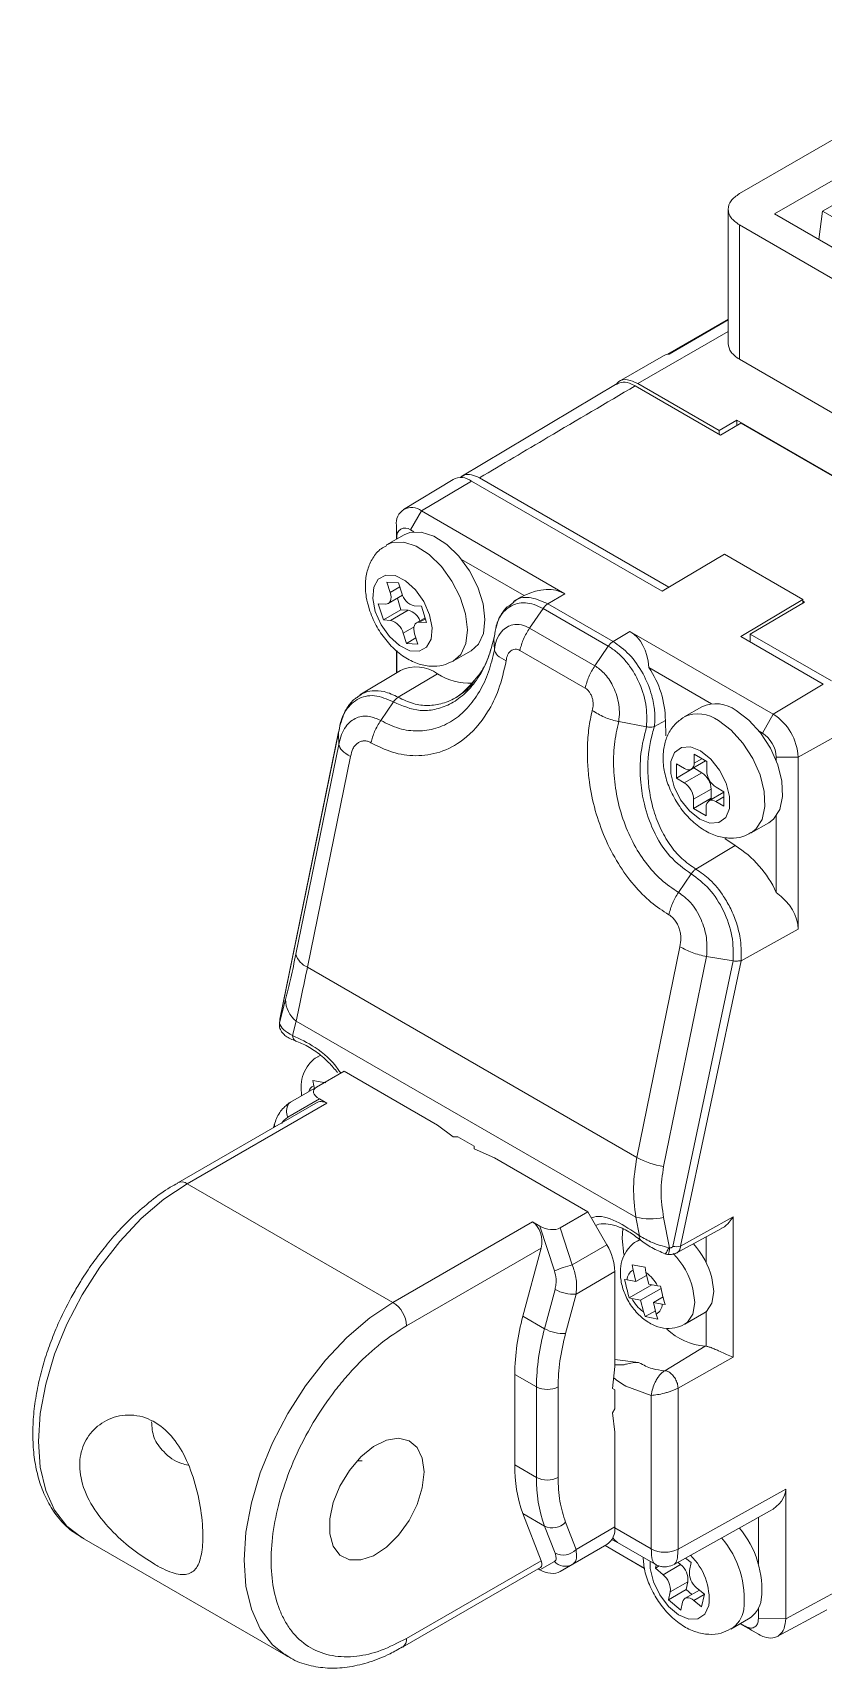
# Model space of a CAD drawing. Header units: inches. Extents: x 0.2 to 16.3, y 0.2 to 11.5.
# Drawn here: x 13.832 to 14.238, y 9.373 to 10.214 of the extents above; entities that cross this region are included whole.
import ezdxf

# ---------------------------------------------------------------- set-up
doc = ezdxf.new("R2010")
doc.units = ezdxf.units.IN
doc.header["$MEASUREMENT"] = 0

msp = doc.modelspace()

# ---------------------------------------------------------------- linework, layer by layer
at = {"color": 7, "linetype": 'Continuous', "lineweight": 18}
for p, q in [((14.19507, 10.13147), (14.33844, 10.21423)), ((14.21316, 10.12102), (14.35375, 10.20218)), ((14.23789, 10.12244), (14.27162, 10.14191)), ((14.1893, 10.12345), (14.1893, 10.05432)), ((14.35514, 10.03906), (14.21316, 10.12102)), ((14.23789, 10.12244), (14.23585, 10.10792)), ((14.24415, 10.11882), (14.23789, 10.12244)), ((14.3454, 10.02861), (14.19507, 10.1154)), ((14.19507, 10.1154), (14.19507, 10.04628)), ((14.1893, 10.06689), (14.15801, 10.04882)), ((14.15599, 10.04806), (14.13301, 10.03479)), ((14.3454, 9.9595), (14.19507, 10.04628)), ((14.13224, 10.03379), (14.05189, 9.98578)), ((14.18532, 10.00731), (14.14148, 10.03262)), ((14.14287, 10.03383), (14.18463, 10.00972)), ((14.18463, 10.00972), (14.19367, 10.01494)), ((14.19576, 10.01348), (14.18532, 10.00731)), ((14.19367, 10.01494), (14.28693, 9.9611)), ((14.19367, 10.01494), (14.19367, 10.01225)), ((14.28624, 9.96125), (14.19576, 10.01348)), ((14.18463, 10.00771), (14.18463, 10.00972)), ((14.04779, 9.98448), (14.02236, 9.96907)), ((14.05726, 9.98362), (14.03151, 9.96824)), ((14.1554, 9.92697), (14.05726, 9.98362)), ((14.15886, 9.92904), (14.06144, 9.98529)), ((14.01872, 9.96085), (14.01882, 9.95437)), ((14.01872, 9.96085), (14.01872, 9.95372)), ((14.03151, 9.96824), (14.02595, 9.95848)), ((14.03151, 9.96824), (14.10522, 9.92569)), ((14.02264, 9.95598), (14.01359, 9.95076)), ((14.01882, 9.95437), (14.01882, 9.95377)), ((14.02595, 9.95848), (14.0276, 9.95753)), ((14.05213, 9.94336), (14.08435, 9.92477)), ((14.18741, 9.9461), (14.1554, 9.92697)), ((14.22778, 9.9228), (14.18741, 9.9461)), ((14.01976, 9.93123), (14.01383, 9.93159)), ((14.01383, 9.93159), (14.01549, 9.92635)), ((14.02142, 9.92599), (14.01976, 9.93123)), ((14.00933, 9.92056), (14.01198, 9.91218)), ((14.01303, 9.92034), (14.00933, 9.92056)), ((14.01449, 9.92065), (14.02183, 9.92489)), ((14.01915, 9.92334), (14.02103, 9.91741)), ((14.03156, 9.91921), (14.02785, 9.91944)), ((14.03421, 9.91084), (14.03156, 9.91921)), ((14.07903, 9.92139), (14.07633, 9.91906)), ((14.0826, 9.92391), (14.07886, 9.92164)), ((14.0826, 9.92391), (14.08435, 9.92477)), ((14.09408, 9.91809), (14.08719, 9.90798)), ((14.09408, 9.91809), (14.12762, 9.89873)), ((14.09655, 9.92051), (14.10522, 9.92569)), ((14.09655, 9.92051), (14.13009, 9.90115)), ((14.19576, 9.90367), (14.22778, 9.9228)), ((14.22847, 9.9214), (14.20063, 9.90493)), ((14.22778, 9.9228), (14.22778, 9.92098)), ((14.22778, 9.9218), (14.22847, 9.9214)), ((14.02103, 9.91741), (14.01198, 9.91218)), ((14.01198, 9.91218), (14.01568, 9.91196)), ((14.01568, 9.91196), (14.02473, 9.91718)), ((14.02103, 9.91741), (14.02473, 9.91718)), ((14.03344, 9.91328), (14.02905, 9.91074)), ((14.03051, 9.91106), (14.03421, 9.91084)), ((14.02212, 9.90541), (14.02378, 9.90017)), ((14.0287, 9.90301), (14.02378, 9.90017)), ((14.02971, 9.89981), (14.02805, 9.90505)), ((14.06881, 9.90256), (14.06905, 9.89686)), ((14.08719, 9.90798), (14.12072, 9.88863)), ((14.13009, 9.90115), (14.13876, 9.90633)), ((14.13876, 9.90633), (14.21246, 9.86378)), ((14.19576, 9.90367), (14.23822, 9.87916)), ((14.20063, 9.90493), (14.20063, 9.90086)), ((14.24239, 9.88082), (14.20063, 9.90493)), ((14.01872, 9.89654), (14.01872, 9.885)), ((14.01882, 9.89646), (14.01882, 9.88506)), ((14.02378, 9.90017), (14.02971, 9.89981)), ((14.04804, 9.89109), (14.05709, 9.89631)), ((14.08218, 9.89654), (14.11578, 9.87714)), ((14.12072, 9.88863), (14.12762, 9.89873)), ((14.02082, 9.88627), (13.99992, 9.8736)), ((14.01959, 9.87243), (14.03986, 9.88454)), ((14.18071, 9.86914), (14.1485, 9.88773)), ((14.23822, 9.87916), (14.21246, 9.86378)), ((13.99888, 9.87263), (14.00003, 9.87343)), ((14.01712, 9.87001), (14.01061, 9.86048)), ((14.17576, 9.86759), (14.16671, 9.86237)), ((14.13301, 9.85994), (14.14733, 9.85723)), ((14.15139, 9.85735), (14.15699, 9.86046)), ((14.15699, 9.86046), (14.15731, 9.85253)), ((14.21246, 9.86378), (14.2069, 9.85402)), ((13.95878, 9.70664), (13.98884, 9.85406)), ((13.98892, 9.85462), (13.9588, 9.70688)), ((13.98907, 9.84822), (13.98884, 9.85406)), ((14.2069, 9.85402), (14.20525, 9.85497)), ((14.25146, 9.85623), (14.22525, 9.84162)), ((13.98907, 9.84822), (13.967, 9.74032)), ((14.17182, 9.8432), (14.17176, 9.83854)), ((14.17832, 9.83933), (14.17182, 9.8432)), ((13.9729, 9.73358), (13.99507, 9.84195)), ((14.16275, 9.83828), (14.16266, 9.83083)), ((14.1717, 9.83606), (14.16266, 9.83083)), ((14.16681, 9.83586), (14.16275, 9.83828)), ((14.17033, 9.83548), (14.17767, 9.83971)), ((14.17171, 9.83627), (14.1717, 9.83606)), ((14.1717, 9.83606), (14.17576, 9.83364)), ((14.17825, 9.83468), (14.17832, 9.83933)), ((14.22525, 9.84162), (14.21402, 9.84168)), ((14.21402, 9.84168), (14.21402, 9.83977)), ((14.22525, 9.84162), (14.22525, 9.75322)), ((14.16266, 9.83083), (14.16671, 9.82842)), ((14.16671, 9.82842), (14.17576, 9.83364)), ((14.18711, 9.82378), (14.18305, 9.8262)), ((14.1805, 9.82051), (14.17145, 9.81529)), ((14.17151, 9.81994), (14.17145, 9.81529)), ((14.18056, 9.82516), (14.17151, 9.81994)), ((14.18711, 9.82357), (14.17943, 9.81914)), ((14.18056, 9.82516), (14.1805, 9.82051)), ((14.1805, 9.82051), (14.18114, 9.82013)), ((14.18295, 9.81876), (14.18701, 9.81634)), ((14.18701, 9.81634), (14.18711, 9.82378)), ((14.17145, 9.81529), (14.17794, 9.81142)), ((14.17794, 9.81142), (14.17801, 9.81607)), ((14.21402, 9.81144), (14.21402, 9.77208)), ((14.20115, 9.8027), (14.2102, 9.80792)), ((14.19298, 9.79615), (14.17271, 9.78404)), ((14.18757, 9.79975), (14.19298, 9.79615)), ((14.17024, 9.78162), (14.16372, 9.77209)), ((14.22525, 9.75322), (14.19593, 9.73687)), ((14.16449, 9.74414), (14.14232, 9.63578)), ((14.14232, 9.63578), (13.9729, 9.73358)), ((14.17819, 9.73904), (14.1561, 9.63115)), ((14.19191, 9.73683), (14.16079, 9.59002)), ((14.19593, 9.73687), (14.16479, 9.59004)), ((14.19191, 9.73683), (14.17819, 9.73904)), ((13.96168, 9.71702), (13.9586, 9.70503)), ((13.9586, 9.70503), (13.9586, 9.70481)), ((13.96711, 9.70585), (13.96522, 9.69851)), ((14.14185, 9.60498), (13.96711, 9.70585)), ((13.97954, 9.68823), (13.97815, 9.68743)), ((13.97571, 9.67541), (13.98231, 9.67415)), ((13.97614, 9.6726), (13.97571, 9.67541)), ((13.99184, 9.68011), (13.9776, 9.67189)), ((14.0398, 9.65242), (13.99184, 9.68011)), ((13.96288, 9.65649), (13.97908, 9.66585)), ((13.9776, 9.67189), (13.96417, 9.66413)), ((13.97648, 9.67124), (13.97614, 9.6726)), ((13.97908, 9.66585), (13.98285, 9.66367)), ((13.97719, 9.66373), (13.90619, 9.62274)), ((13.98285, 9.66367), (13.91111, 9.62225)), ((13.95591, 9.65269), (13.95551, 9.65121)), ((14.0479, 9.64636), (14.03981, 9.65242)), ((14.0479, 9.64636), (14.0503, 9.64636)), ((14.0503, 9.64636), (14.05866, 9.64154)), ((14.05866, 9.64154), (14.05866, 9.64015)), ((14.06916, 9.63548), (14.05866, 9.64015)), ((14.11712, 9.60779), (14.06915, 9.63548)), ((14.0169, 9.56118), (13.91111, 9.62225)), ((14.10287, 9.59957), (14.11712, 9.60779)), ((14.11712, 9.60779), (14.12696, 9.59074)), ((14.0169, 9.56118), (14.08864, 9.6026)), ((14.09241, 9.60042), (14.08864, 9.6026)), ((14.09996, 9.57735), (14.09241, 9.60042)), ((14.10287, 9.59957), (14.10913, 9.58045)), ((14.14374, 9.59546), (14.14185, 9.60498)), ((14.1561, 9.60479), (14.15919, 9.58923)), ((14.16222, 9.58629), (14.18588, 9.59928)), ((14.16479, 9.59004), (14.19185, 9.60512)), ((14.19185, 9.60512), (14.19185, 9.53295)), ((14.10913, 9.58045), (14.12696, 9.59074)), ((14.14391, 9.59349), (14.1424, 9.59261)), ((14.02386, 9.54913), (14.09306, 9.58908)), ((14.09306, 9.58908), (14.08373, 9.55409)), ((14.15919, 9.58923), (14.15873, 9.58928)), ((14.11106, 9.56549), (14.13104, 9.57702)), ((14.13104, 9.57702), (14.13104, 9.52829)), ((14.13996, 9.58059), (14.14656, 9.57933)), ((14.14039, 9.57778), (14.13996, 9.58059)), ((14.14187, 9.57186), (14.14039, 9.57778)), ((14.14736, 9.57503), (14.14187, 9.57186)), ((14.14656, 9.57933), (14.14699, 9.57653)), ((14.14699, 9.57653), (14.14847, 9.5706)), ((14.09487, 9.54766), (14.10026, 9.56788)), ((14.10567, 9.54527), (14.11106, 9.56549)), ((14.13605, 9.57305), (14.13735, 9.57272)), ((14.13735, 9.57272), (14.14187, 9.57186)), ((14.1501, 9.57029), (14.13842, 9.56355)), ((14.15476, 9.56843), (14.14423, 9.56236)), ((14.14847, 9.5706), (14.15299, 9.56975)), ((14.15299, 9.56975), (14.1545, 9.56954)), ((14.13971, 9.56322), (14.13842, 9.56355)), ((14.14423, 9.56236), (14.13971, 9.56322)), ((14.1457, 9.55643), (14.14423, 9.56236)), ((14.1466, 9.5539), (14.1457, 9.55643)), ((14.15187, 9.55694), (14.1466, 9.5539)), ((14.15581, 9.56398), (14.15083, 9.5611)), ((14.15535, 9.56024), (14.15083, 9.5611)), ((14.15083, 9.5611), (14.1523, 9.55518)), ((14.15687, 9.56004), (14.15535, 9.56024)), ((14.09487, 9.54766), (14.08373, 9.55409)), ((14.1532, 9.55264), (14.1466, 9.5539)), ((14.1523, 9.55518), (14.1532, 9.55264)), ((14.167, 9.54999), (14.17675, 9.55562)), ((14.14322, 9.53029), (14.13104, 9.53178)), ((14.17749, 9.53867), (14.15666, 9.52607)), ((14.19185, 9.53295), (14.16352, 9.51716)), ((14.07953, 9.52418), (14.07953, 9.47763)), ((14.09067, 9.51775), (14.07953, 9.52418)), ((14.12983, 9.51687), (14.13104, 9.5283)), ((14.13104, 9.52903), (14.13549, 9.52901)), ((14.14344, 9.53016), (14.14322, 9.53029)), ((14.09067, 9.4712), (14.09067, 9.51775)), ((14.10181, 9.4712), (14.10181, 9.51775)), ((14.12983, 9.51687), (14.13104, 9.51617)), ((14.13104, 9.51617), (14.13104, 9.50653)), ((14.14972, 9.51339), (14.1366, 9.51818)), ((14.16352, 9.51716), (14.16353, 9.4343)), ((14.13104, 9.50653), (14.12983, 9.50444)), ((14.14972, 9.51339), (14.14973, 9.43437)), ((14.12983, 9.50444), (14.13104, 9.4944)), ((14.13104, 9.4944), (14.13104, 9.44568)), ((13.99896, 9.47976), (14.00103, 9.47971)), ((14.09067, 9.4712), (14.07953, 9.47763)), ((14.16353, 9.4343), (14.21888, 9.46516)), ((14.21888, 9.46516), (14.21888, 9.39852)), ((14.08373, 9.45256), (14.09306, 9.42834)), ((14.08373, 9.45256), (14.09487, 9.44613)), ((14.11106, 9.43414), (14.10567, 9.44814)), ((14.16154, 9.42645), (14.21048, 9.45374)), ((14.20484, 9.4506), (14.20484, 9.42668)), ((13.85698, 9.44008), (13.96277, 9.37901)), ((14.09487, 9.44613), (14.10026, 9.43214)), ((14.13104, 9.44568), (14.11106, 9.43414)), ((14.12923, 9.43924), (14.13233, 9.43776)), ((14.11712, 9.43098), (14.10287, 9.42276)), ((14.12696, 9.43666), (14.10913, 9.42637)), ((14.11712, 9.43098), (14.12696, 9.43666)), ((14.14628, 9.42436), (14.12596, 9.43609)), ((14.12609, 9.43616), (14.14626, 9.42451)), ((14.13233, 9.43776), (14.15178, 9.42653)), ((14.02182, 9.38389), (14.09282, 9.42487)), ((14.09306, 9.42834), (14.02386, 9.38839)), ((14.09241, 9.42361), (14.09152, 9.42412)), ((14.09996, 9.42797), (14.09241, 9.42361)), ((14.10287, 9.42276), (14.10913, 9.42637)), ((14.15224, 9.42628), (14.15185, 9.42445)), ((14.15389, 9.42563), (14.15185, 9.42445)), ((14.15185, 9.42445), (14.15581, 9.42115)), ((14.15581, 9.42115), (14.16486, 9.42637)), ((14.16347, 9.42753), (14.16486, 9.42637)), ((14.17025, 9.42736), (14.16741, 9.42973)), ((14.16937, 9.42329), (14.17025, 9.42736)), ((14.16768, 9.41346), (14.15863, 9.40823)), ((14.16856, 9.41753), (14.15951, 9.4123)), ((14.16856, 9.41753), (14.16768, 9.41346)), ((14.16768, 9.41346), (14.17062, 9.41101)), ((14.17704, 9.41114), (14.17307, 9.41444)), ((14.15951, 9.4123), (14.15863, 9.40823)), ((14.15863, 9.40823), (14.16497, 9.40295)), ((14.16497, 9.40295), (14.16585, 9.40702)), ((14.1745, 9.41325), (14.16717, 9.40902)), ((14.17167, 9.40793), (14.17563, 9.40463)), ((14.17563, 9.40463), (14.17704, 9.41114)), ((14.21888, 9.39852), (14.24437, 9.41223)), ((14.19071, 9.39319), (14.19976, 9.39841)), ((14.20484, 9.40406), (14.20484, 9.39859)), ((14.20484, 9.39859), (14.21888, 9.39852)), ((14.21458, 9.38938), (14.24012, 9.40312)), ((14.20496, 9.39048), (14.1955, 9.39595)), ((14.19562, 9.39602), (14.198, 9.39464)), ((14.20496, 9.39048), (14.20125, 9.3927))]:
    msp.add_line(p, q, dxfattribs=at)
at = {"color": 8, "linetype": 'Continuous', "lineweight": 18}
for p, q in [((14.15893, 10.04895), (14.1893, 10.06649)), ((14.14287, 10.03383), (14.1893, 10.06063)), ((14.01549, 9.92635), (14.02041, 9.92919)), ((14.03358, 9.91283), (14.03051, 9.91106)), ((14.02772, 9.90864), (14.02212, 9.90541)), ((14.17176, 9.83854), (14.17576, 9.84085)), ((14.18708, 9.82114), (14.18295, 9.81876)), ((14.17805, 9.59499), (14.17805, 9.58159)), ((14.17805, 9.55655), (14.17805, 9.53862)), ((14.13103, 9.44517), (14.14973, 9.43437)), ((14.17701, 9.41102), (14.17167, 9.40793)), ((14.20125, 9.3927), (14.198, 9.39464))]:
    msp.add_line(p, q, dxfattribs=at)
at = {"color": 8, "linetype": 'Continuous', "lineweight": 18, "flags": 128}
for points in [[(14.01345, 9.95067), (14.01655, 9.95196), (14.02241, 9.95218), (14.02889, 9.95008), (14.03551, 9.94581), (14.04179, 9.9397), (14.04725, 9.9322), (14.05149, 9.92386), (14.0542, 9.91531), (14.05517, 9.90717), (14.05434, 9.90005), (14.05177, 9.89448), (14.04793, 9.89103)], [(14.1843, 9.86044), (14.19086, 9.8555), (14.1969, 9.84885), (14.20199, 9.84099), (14.20573, 9.83251), (14.20785, 9.82402), (14.2082, 9.81617), (14.20676, 9.80953), (14.20361, 9.8046), (14.2011, 9.80266)], [(13.9588, 9.70688), (13.9588, 9.70687), (13.95878, 9.70664)], [(13.91111, 9.62225), (13.89913, 9.61425), (13.88745, 9.60427), (13.87635, 9.59255), (13.86611, 9.57939), (13.85698, 9.56511), (13.84917, 9.55006), (13.8429, 9.5346), (13.8383, 9.51913), (13.8355, 9.50403), (13.83455, 9.48965), (13.8355, 9.47637), (13.8383, 9.4645), (13.8429, 9.45433), (13.84917, 9.44613), (13.85698, 9.44009), (13.85698, 9.44008)], [(14.14252, 9.59268), (14.14301, 9.59293), (14.14411, 9.59336)], [(14.1712, 9.56817), (14.1721, 9.56111), (14.17112, 9.55517), (14.16835, 9.55097), (14.16691, 9.54994)], [(13.96139, 9.37985), (13.95496, 9.38506), (13.94868, 9.39326), (13.94409, 9.40343), (13.94128, 9.4153), (13.94034, 9.42858), (13.94128, 9.44296), (13.94409, 9.45806), (13.94868, 9.47353), (13.95496, 9.48899), (13.96276, 9.50404), (13.9719, 9.51832), (13.98214, 9.53148), (13.99324, 9.5432), (14.00492, 9.55318), (14.0169, 9.56118)], [(14.12994, 9.44006), (14.1306, 9.43919), (14.13233, 9.43776), (14.13233, 9.43776)], [(14.14918, 9.42803), (14.14926, 9.42426), (14.15086, 9.41748), (14.1541, 9.41074), (14.15858, 9.40485), (14.16377, 9.40052), (14.16904, 9.39828), (14.17376, 9.39839), (14.17735, 9.40084), (14.17939, 9.40534)]]:
    msp.add_lwpolyline(points, dxfattribs=at)
at = {"color": 7, "linetype": 'Continuous', "lineweight": 18, "flags": 128}
for points in [[(14.05709, 9.89631), (14.06081, 9.8997), (14.06339, 9.90527), (14.06422, 9.91239), (14.06325, 9.92053), (14.06054, 9.92909), (14.0563, 9.93743), (14.05083, 9.94493), (14.04456, 9.95104), (14.03794, 9.9553), (14.03146, 9.9574), (14.0256, 9.95718), (14.02264, 9.95598)], [(14.00779, 9.91655), (14.01077, 9.90974), (14.01508, 9.90365), (14.0202, 9.89902), (14.0255, 9.8964), (14.03035, 9.8961), (14.03417, 9.89817), (14.0365, 9.90236), (14.03704, 9.90815), (14.03575, 9.91485), (14.03276, 9.92166), (14.02846, 9.92774), (14.02334, 9.93238), (14.01804, 9.935), (14.01318, 9.9353), (14.00937, 9.93323), (14.00704, 9.92904), (14.0065, 9.92325), (14.00779, 9.91655)], [(14.01303, 9.92034), (14.01386, 9.92041), (14.01458, 9.92071), (14.01517, 9.92125), (14.01559, 9.92199), (14.01584, 9.92291), (14.01591, 9.92397), (14.01579, 9.92513), (14.01549, 9.92635)], [(14.03051, 9.91106), (14.02968, 9.91099), (14.02896, 9.91069), (14.02837, 9.91015), (14.02795, 9.90941), (14.02769, 9.90849), (14.02763, 9.90743), (14.02775, 9.90627), (14.02805, 9.90505)], [(14.2102, 9.80792), (14.21266, 9.80982), (14.2158, 9.81475), (14.21725, 9.82139), (14.2169, 9.82925), (14.21478, 9.83773), (14.21103, 9.84621), (14.20595, 9.85407), (14.19991, 9.86072), (14.19335, 9.86566)], [(14.17512, 9.84485), (14.16987, 9.84691), (14.16522, 9.8466), (14.16174, 9.84397), (14.15985, 9.83933), (14.15977, 9.83323), (14.16151, 9.82642), (14.16486, 9.81972), (14.16943, 9.81394), (14.17465, 9.80976), (14.1799, 9.80771), (14.18454, 9.80801), (14.18802, 9.81065), (14.18992, 9.81529), (14.19, 9.82138), (14.18826, 9.82819), (14.1849, 9.83489), (14.18034, 9.84068), (14.17512, 9.84485)], [(13.96701, 9.69556), (13.96703, 9.69555), (13.96751, 9.69533)], [(13.96417, 9.66413), (13.9635, 9.66362), (13.96323, 9.66332)], [(14.13513, 9.59913), (14.13478, 9.59409), (14.13557, 9.58582)], [(14.17675, 9.55562), (14.1781, 9.55659), (14.18086, 9.56079), (14.18184, 9.56674), (14.18094, 9.57379)], [(14.0329, 9.47398), (14.032, 9.46587), (14.02936, 9.45732), (14.02517, 9.44896), (14.01975, 9.44142), (14.0135, 9.43524), (14.00688, 9.4309), (14.00039, 9.42871), (13.9945, 9.42883), (13.98965, 9.43126), (13.9862, 9.43582), (13.98441, 9.44216), (13.98441, 9.44982), (13.9862, 9.45823), (13.98965, 9.46676), (13.9945, 9.47479), (14.00039, 9.48172), (14.00688, 9.48702), (14.0135, 9.49032), (14.01975, 9.49137), (14.02517, 9.49008), (14.02936, 9.48655), (14.032, 9.48105), (14.0329, 9.47398)], [(14.17167, 9.40793), (14.17072, 9.40861), (14.16977, 9.40908), (14.16885, 9.40931), (14.16799, 9.40931), (14.16724, 9.40906), (14.16662, 9.40858), (14.16615, 9.40789), (14.16585, 9.40702)], [(13.96277, 9.37901), (13.96276, 9.37902), (13.96139, 9.37985)]]:
    msp.add_lwpolyline(points, dxfattribs=at)
at = {"color": 7, "linetype": 'Continuous', "lineweight": 18}
for centre, radius, start, end in [((14.15942, 10.04209), 0.00688, 94.03914, 119.82565), ((14.05184, 9.97652), 0.00893, 52.64308, 116.99717), ((14.02652, 9.96212), 0.0079, 50.79671, 189.21404), ((14.02316, 9.95507), 0.0044, 50.79671, 189.21404), ((14.03011, 9.92809), 0.00894, 193.58729, 255.38278), ((14.01343, 9.9033), 0.00894, 13.58729, 75.38278), ((14.0226, 9.90877), 0.00868, 19.90457, 75.74702), ((14.02883, 9.86871), 0.01931, 55.12891, 114.51134), ((14.05644, 9.91034), 0.03066, 237.27472, 272.32227), ((14.10813, 9.8602), 0.04886, 0.30606, 34.29621), ((14.18292, 9.8517), 0.01743, 53.2494, 114.27006), ((14.19749, 9.84036), 0.0278, 2.60548, 57.39452), ((14.19855, 9.84098), 0.01548, 2.60548, 57.39452), ((14.16878, 9.83814), 0.00301, 229.29591, 7.67725), ((14.18883, 9.83507), 0.01059, 182.0947, 236.89246), ((14.16093, 9.81955), 0.01059, 2.0947, 56.89246), ((14.16998, 9.82477), 0.01059, 2.0947, 56.89246), ((14.18099, 9.81647), 0.00301, 49.29591, 187.67725), ((14.16291, 9.74863), 0.05623, 24.64835, 57.68016), ((13.97668, 9.74285), 0.01001, 194.64334, 247.82288), ((13.97572, 9.71694), 0.01404, 179.67061, 232.1791), ((14.16228, 9.67237), 0.04168, 241.39714, 261.48172), ((14.14943, 9.6384), 0.03427, 257.2195, 281.22806), ((14.10265, 9.57605), 0.0284, 1.9565, 31.14373), ((14.16275, 9.60013), 0.0103, 259.02898, 281.43551), ((14.14108, 9.56347), 0.04118, 14.52065, 42.58399), ((14.11974, 9.53389), 0.04775, 102.83574, 114.46726), ((14.14307, 9.57273), 0.00572, 117.86295, 180.0731), ((14.13597, 9.56075), 0.01925, 27.86375, 55.06787), ((14.10959, 9.58442), 0.01899, 240.57299, 274.44123), ((14.00875, 9.54844), 0.01513, 2.60548, 57.39452), ((14.15673, 9.57221), 0.01925, 207.86375, 235.06787), ((14.14963, 9.56024), 0.00572, 297.86295, 0.0731), ((14.19654, 9.52301), 0.11701, 164.5964, 179.42776), ((14.20767, 9.51658), 0.11701, 164.5964, 179.42776), ((14.1042, 9.5642), 0.01899, 240.57299, 274.44123), ((14.18047, 9.57194), 0.0334, 227.14822, 264.88257), ((14.17744, 9.53513), 0.00354, 80.10269, 89.19567), ((14.09624, 9.5285), 0.0121, 242.60967, 297.39033), ((14.14949, 9.47646), 0.06997, 179.04293, 199.96976), ((14.16063, 9.47003), 0.06997, 179.04293, 199.96976), ((14.09624, 9.48194), 0.0121, 242.60967, 297.39033), ((14.09886, 9.45473), 0.00948, 245.1196, 315.91677), ((14.12118, 9.44471), 0.0099, 305.69804, 5.62038), ((14.1577, 9.4136), 0.0489, 353.91577, 40.17246), ((14.10425, 9.44074), 0.00948, 245.1196, 315.91677), ((14.15669, 9.44784), 0.01517, 242.65648, 296.76622), ((14.10555, 9.43293), 0.00748, 221.60345, 298.60282), ((14.1585, 9.41851), 0.01011, 354.39106, 50.99917), ((14.17944, 9.4223), 0.01011, 174.39106, 230.99917), ((14.14945, 9.41329), 0.01011, 354.39106, 50.99917), ((14.19246, 9.41034), 0.01399, 301.45682, 352.0891)]:
    msp.add_arc(centre, radius, start, end, dxfattribs=at)
at = {"color": 8, "linetype": 'Continuous', "lineweight": 18}
for centre, radius, start, end in [((14.17388, 9.84651), 0.0174, 53.21709, 114.61904), ((13.96928, 9.69895), 0.00408, 186.1348, 236.13345), ((13.97827, 9.66811), 0.00497, 115.32433, 163.48714), ((13.96939, 9.65958), 0.00721, 148.74092, 205.3665), ((13.9573, 9.65246), 0.00142, 170.28579, 217.29076), ((13.90825, 9.61838), 0.00482, 53.58093, 116.35376), ((14.14568, 9.59473), 0.00208, 159.52077, 224.16645), ((14.13142, 9.55788), 0.04109, 14.49953, 43.81174), ((14.16487, 9.56675), 0.05619, 232.1158, 239.80657), ((14.14968, 9.4087), 0.04791, 353.40027, 40.85889), ((14.14769, 9.40835), 0.03184, 354.57435, 45.6958), ((14.18343, 9.40511), 0.01397, 301.02875, 352.1157), ((14.01889, 9.38791), 0.00499, 307.0442, 5.50206)]:
    msp.add_arc(centre, radius, start, end, dxfattribs=at)
at = {"color": 7, "linetype": 'Continuous', "lineweight": 18}
for centre, major_axis, ratio, start_param, end_param in [((14.08211, 9.88518), (0.02301, 0.04057), 0.582265, 6.278788, 6.987561), ((14.11564, 9.86582), (0.02301, 0.04057), 0.582265, 5.570015, 6.278788), ((14.17319, 9.75348), (0.05206, -0.0004), 0.582312, 0.004439, 0.673727), ((13.9869, 9.66817), (0.01091, -0.00174), 0.427891, 2.6564, 3.982929), ((13.98032, 9.65417), (-0.00078, 0.0103), 0.715187, 5.829269, 6.614586), ((14.0861, 9.5931), (-0.00078, 0.0103), 0.715187, 4.258473, 5.829269), ((14.09643, 9.60494), (0.00838, -0.0032), 0.649455, 4.471399, 5.797929), ((14.1908, 9.4653), (0.02808, -0.00021), 0.572321, 5.493418, 6.287473), ((14.09643, 9.42813), (0.00838, -0.0032), 0.649455, 4.471399, 5.797929), ((14.0861, 9.43236), (-0.00695, 0.00731), 0.349555, 3.057513, 3.842992)]:
    msp.add_ellipse(centre, major_axis=major_axis, ratio=ratio, start_param=start_param, end_param=end_param, dxfattribs=at)
for points in [[(14.19507, 10.13147), (14.19345, 10.1303), (14.19022, 10.12795), (14.18884, 10.12343), (14.19022, 10.11892), (14.19345, 10.11657), (14.19507, 10.1154)], [(14.1893, 10.05432), (14.18957, 10.05281), (14.19011, 10.0498), (14.19341, 10.04746), (14.19507, 10.04628)], [(14.09408, 9.91809), (14.09446, 9.91859), (14.09522, 9.91958), (14.09611, 9.9202), (14.09655, 9.92051)], [(14.08218, 9.89654), (14.0827, 9.89851), (14.08376, 9.90244), (14.08604, 9.90614), (14.08719, 9.90798)], [(14.12762, 9.89873), (14.128, 9.89923), (14.12875, 9.90022), (14.12964, 9.90084), (14.13009, 9.90115)], [(14.11578, 9.87714), (14.1163, 9.87912), (14.11733, 9.88306), (14.11959, 9.88677), (14.12072, 9.88863)], [(14.13842, 9.56355), (14.13798, 9.56511), (14.13711, 9.56823), (14.13641, 9.57144), (14.13605, 9.57305)], [(14.1545, 9.56954), (14.15486, 9.56794), (14.15556, 9.56472), (14.15643, 9.5616), (14.15687, 9.56004)], [(14.10181, 9.51775), (14.10197, 9.52216), (14.10229, 9.53097), (14.10454, 9.5405), (14.10567, 9.54527)], [(14.10567, 9.44814), (14.10454, 9.45161), (14.10229, 9.45854), (14.10197, 9.46698), (14.10181, 9.4712)]]:
    msp.add_open_spline(points, degree=3, dxfattribs=at)
for points, knots in [([(14.14287, 10.03383), (14.14107, 10.0346), (14.13747, 10.03616), (14.13361, 10.03573), (14.13236, 10.03408), (14.13205, 10.03368)], [0, 0, 0, 0, 0.43035, 0.860699, 1, 1, 1, 1]), ([(14.14148, 10.03262), (14.12652, 10.0238), (14.09981, 10.00804), (14.07316, 9.99224), (14.06144, 9.98529)], [0, 0, 0, 0, 0.5600048, 1, 1, 1, 1]), ([(14.13187, 10.0333), (14.13263, 10.03375), (14.13448, 10.03481), (14.13797, 10.03436), (14.14048, 10.03312), (14.14148, 10.03262)], [0, 0, 0, 0, 0.299747, 0.722127, 1, 1, 1, 1]), ([(14.06144, 9.98529), (14.06004, 9.98592), (14.05723, 9.98719), (14.0541, 9.98718), (14.05288, 9.98617), (14.05255, 9.98591)], [0, 0, 0, 0, 0.422991, 0.845983, 1, 1, 1, 1]), ([(14.01356, 9.95038), (14.01263, 9.94991), (14.00974, 9.94846), (14.00633, 9.94409), (14.00359, 9.93816), (14.0025, 9.93135), (14.00285, 9.92448), (14.0041, 9.91992), (14.00464, 9.91791)], [0, 0, 0, 0, 0.08681, 0.2700235, 0.4489792, 0.6364466, 0.8398736, 1, 1, 1, 1]), ([(14.06881, 9.90256), (14.06942, 9.90611), (14.07063, 9.9132), (14.07571, 9.91866), (14.08075, 9.92081), (14.085, 9.92118), (14.0895, 9.92038), (14.09255, 9.91885), (14.09408, 9.91809)], [0, 0, 0, 0, 0.249328, 0.498429, 0.623734, 0.74892, 0.874188, 1, 1, 1, 1]), ([(14.07588, 9.91919), (14.07471, 9.91789), (14.07224, 9.91515), (14.06992, 9.90976), (14.06936, 9.90559), (14.06911, 9.90374)], [0, 0, 0, 0, 0.3342178, 0.7040624, 1, 1, 1, 1]), ([(14.00464, 9.91791), (14.00517, 9.91639), (14.00666, 9.91215), (14.01036, 9.90546), (14.01592, 9.89849), (14.02238, 9.89307), (14.02923, 9.88956), (14.03604, 9.88812), (14.04248, 9.88848), (14.04612, 9.89026), (14.0478, 9.89108)], [0, 0, 0, 0, 0.079805, 0.223254, 0.368247, 0.517229, 0.653361, 0.779151, 0.898032, 1, 1, 1, 1]), ([(14.08719, 9.90798), (14.08578, 9.90864), (14.08284, 9.91002), (14.07883, 9.90997), (14.07537, 9.90866), (14.07241, 9.90612), (14.07002, 9.90215), (14.06936, 9.89854), (14.06905, 9.89686)], [0, 0, 0, 0, 0.1677364, 0.3521428, 0.4871717, 0.6389737, 0.831837, 1, 1, 1, 1]), ([(14.01712, 9.87001), (14.02167, 9.86807), (14.02873, 9.86505), (14.0386, 9.8659), (14.04626, 9.86856), (14.05358, 9.87363), (14.06012, 9.88109), (14.0656, 9.89077), (14.06773, 9.89857), (14.06881, 9.90256)], [0, 0, 0, 0, 0.208514, 0.323681, 0.445533, 0.574254, 0.709641, 0.851769, 1, 1, 1, 1]), ([(14.06912, 9.90388), (14.06826, 9.90048), (14.06654, 9.89368), (14.0632, 9.88647), (14.06059, 9.88327), (14.0599, 9.88242)], [0, 0, 0, 0, 0.4240033, 0.8469584, 1, 1, 1, 1]), ([(14.06901, 9.90317), (14.06898, 9.90312), (14.06883, 9.90294), (14.06882, 9.90272), (14.06881, 9.90256)], [0, 0, 0, 0, 0.2539599, 1, 1, 1, 1]), ([(14.06905, 9.89686), (14.06817, 9.89299), (14.0664, 9.88519), (14.06156, 9.87507), (14.05533, 9.86652), (14.04772, 9.8601), (14.03908, 9.85602), (14.02971, 9.85471), (14.02001, 9.85585), (14.01373, 9.85894), (14.01061, 9.86048)], [0, 0, 0, 0, 0.123584, 0.248726, 0.373798, 0.499207, 0.624438, 0.749796, 0.875432, 1, 1, 1, 1]), ([(14.06905, 9.89686), (14.06938, 9.89587), (14.07002, 9.89387), (14.07345, 9.89209), (14.07516, 9.8912)], [0, 0, 0, 0, 0.50013, 1, 1, 1, 1]), ([(14.07516, 9.8912), (14.07522, 9.89171), (14.07533, 9.89274), (14.07582, 9.89413), (14.07652, 9.89537), (14.07744, 9.89633), (14.07852, 9.89697), (14.07972, 9.89722), (14.08097, 9.89713), (14.08178, 9.89674), (14.08218, 9.89654)], [0, 0, 0, 0, 0.11782, 0.242931, 0.371062, 0.499161, 0.624773, 0.752597, 0.87771, 1, 1, 1, 1]), ([(14.12762, 9.89873), (14.12912, 9.89774), (14.13212, 9.89577), (14.13633, 9.89155), (14.14006, 9.88657), (14.14417, 9.87915), (14.14771, 9.86871), (14.14745, 9.86106), (14.14733, 9.85723)], [0, 0, 0, 0, 0.125761, 0.251022, 0.376238, 0.501616, 0.75075, 1, 1, 1, 1]), ([(14.15139, 9.85735), (14.15151, 9.85873), (14.15171, 9.86102), (14.1516, 9.86374), (14.1513, 9.8676), (14.15005, 9.87443), (14.14582, 9.8848), (14.13874, 9.89499), (14.13295, 9.89912), (14.13009, 9.90115)], [0, 0, 0, 0, 0.090046, 0.1488, 0.16561, 0.323005, 0.545075, 0.775892, 1, 1, 1, 1]), ([(14.00558, 9.84905), (14.00924, 9.84723), (14.01684, 9.84345), (14.02896, 9.84182), (14.04143, 9.84364), (14.05452, 9.85059), (14.06465, 9.86213), (14.07182, 9.87651), (14.074, 9.88612), (14.07516, 9.8912)], [0, 0, 0, 0, 0.121587, 0.252403, 0.39297, 0.543184, 0.741385, 0.863001, 1, 1, 1, 1]), ([(14.13301, 9.85994), (14.13319, 9.86156), (14.13353, 9.86468), (14.13296, 9.86963), (14.13176, 9.87425), (14.1295, 9.87958), (14.12584, 9.88499), (14.12234, 9.88748), (14.12072, 9.88863)], [0, 0, 0, 0, 0.155857, 0.300953, 0.437924, 0.567125, 0.799357, 1, 1, 1, 1]), ([(14.05858, 9.88071), (14.05785, 9.87972), (14.05533, 9.87624), (14.05205, 9.87408), (14.04971, 9.87255)], [0, 0, 0, 0, 0.2869154, 1, 1, 1, 1]), ([(14.11578, 9.87714), (14.11616, 9.87689), (14.11695, 9.87636), (14.11796, 9.87515), (14.11881, 9.87372), (14.11943, 9.87211), (14.11981, 9.8704), (14.11991, 9.8687), (14.11979, 9.86707), (14.1195, 9.86614), (14.11936, 9.86568)], [0, 0, 0, 0, 0.120683, 0.247152, 0.372056, 0.500257, 0.625655, 0.756459, 0.880216, 1, 1, 1, 1]), ([(13.98884, 9.85406), (13.98968, 9.8578), (13.99138, 9.86528), (13.99821, 9.87198), (14.00718, 9.87429), (14.01381, 9.87144), (14.01712, 9.87001)], [0, 0, 0, 0, 0.249805, 0.4994208, 0.7493558, 1, 1, 1, 1]), ([(13.99887, 9.87265), (13.99828, 9.87229), (13.99601, 9.87093), (13.99306, 9.86694), (13.99023, 9.86132), (13.98945, 9.85692), (13.9891, 9.8549)], [0, 0, 0, 0, 0.110958, 0.424271, 0.735338, 1, 1, 1, 1]), ([(14.01959, 9.87243), (14.01915, 9.87212), (14.01826, 9.87151), (14.0175, 9.87051), (14.01712, 9.87001)], [0, 0, 0, 0, 0.497258, 1, 1, 1, 1]), ([(14.01061, 9.86048), (14.00863, 9.86137), (14.00441, 9.86326), (13.9991, 9.8625), (13.99515, 9.86019), (13.99245, 9.85728), (13.99022, 9.85332), (13.98946, 9.84996), (13.98907, 9.84822)], [0, 0, 0, 0, 0.20459, 0.437673, 0.566426, 0.702382, 0.846176, 1, 1, 1, 1]), ([(14.00558, 9.84905), (14.00611, 9.85101), (14.00717, 9.85493), (14.00946, 9.85863), (14.01061, 9.86048)], [0, 0, 0, 0, 0.497276, 1, 1, 1, 1]), ([(14.11936, 9.86568), (14.11873, 9.86266), (14.11746, 9.85655), (14.11683, 9.84713), (14.11695, 9.83787), (14.11801, 9.82697), (14.12063, 9.81417), (14.12567, 9.79992), (14.13244, 9.78684), (14.14055, 9.77573), (14.14935, 9.76671), (14.15568, 9.76262), (14.15881, 9.7606)], [0, 0, 0, 0, 0.080707, 0.163031, 0.235727, 0.308087, 0.427291, 0.54596, 0.667966, 0.784297, 0.893231, 1, 1, 1, 1]), ([(14.13301, 9.85994), (14.13273, 9.86), (14.13021, 9.86053), (14.12509, 9.86215), (14.12134, 9.86446), (14.11936, 9.86568)], [0, 0, 0, 0, 0.057383, 0.500719, 1, 1, 1, 1]), ([(14.16372, 9.77209), (14.1607, 9.77411), (14.15464, 9.77815), (14.14668, 9.78716), (14.13999, 9.79779), (14.13491, 9.80976), (14.13157, 9.8225), (14.13016, 9.83547), (14.13042, 9.84824), (14.13215, 9.85605), (14.13301, 9.85994)], [0, 0, 0, 0, 0.1246908, 0.2501464, 0.3754264, 0.5008375, 0.6259945, 0.7513068, 0.8764488, 1, 1, 1, 1]), ([(14.16663, 9.86221), (14.16492, 9.86104), (14.16144, 9.85864), (14.15801, 9.85314), (14.15602, 9.84681), (14.1556, 9.83965), (14.15682, 9.83181), (14.15974, 9.8237), (14.16421, 9.81597), (14.16997, 9.80916), (14.17654, 9.80399), (14.18346, 9.80079), (14.19025, 9.79969), (14.19633, 9.80028), (14.19959, 9.80207), (14.20095, 9.80281)], [0, 0, 0, 0, 0.068033, 0.138935, 0.210581, 0.287272, 0.370333, 0.456538, 0.5431, 0.630905, 0.72136, 0.8026, 0.877615, 0.948982, 1, 1, 1, 1]), ([(14.14733, 9.85723), (14.14618, 9.85274), (14.14386, 9.84363), (14.14389, 9.82981), (14.14607, 9.81634), (14.15071, 9.80304), (14.1588, 9.78993), (14.16644, 9.78438), (14.17024, 9.78162)], [0, 0, 0, 0, 0.165533, 0.335366, 0.46358, 0.624197, 0.813309, 1, 1, 1, 1]), ([(14.15139, 9.85735), (14.15096, 9.85725), (14.15018, 9.85707), (14.14893, 9.85706), (14.148, 9.85713), (14.14751, 9.8572), (14.14733, 9.85723)], [0, 0, 0, 0, 0.3750968, 0.6707688, 0.8788018, 1, 1, 1, 1]), ([(14.17271, 9.78404), (14.17021, 9.78575), (14.16529, 9.7891), (14.15907, 9.79654), (14.15403, 9.80536), (14.14919, 9.81863), (14.14711, 9.83566), (14.14908, 9.84975), (14.15104, 9.8562), (14.15139, 9.85735)], [0, 0, 0, 0, 0.126531, 0.24913, 0.370781, 0.498971, 0.748687, 0.955099, 1, 1, 1, 1]), ([(13.98907, 9.84822), (13.98939, 9.84715), (13.99004, 9.84501), (13.9934, 9.84297), (13.99507, 9.84195)], [0, 0, 0, 0, 0.500435, 1, 1, 1, 1]), ([(13.99507, 9.84195), (13.9954, 9.84338), (13.9959, 9.84555), (13.99737, 9.84771), (13.99874, 9.84898), (14.00032, 9.84979), (14.00205, 9.85007), (14.00384, 9.8499), (14.00501, 9.84933), (14.00558, 9.84905)], [0, 0, 0, 0, 0.245572, 0.373218, 0.499285, 0.625401, 0.751777, 0.877837, 1, 1, 1, 1]), ([(14.17024, 9.78162), (14.17062, 9.78212), (14.17137, 9.78312), (14.17226, 9.78373), (14.17271, 9.78404)], [0, 0, 0, 0, 0.502742, 1, 1, 1, 1]), ([(14.17271, 9.78404), (14.17516, 9.78236), (14.18033, 9.77882), (14.18638, 9.77131), (14.19079, 9.76356), (14.19387, 9.7559), (14.19616, 9.74662), (14.19601, 9.74034), (14.19593, 9.73687)], [0, 0, 0, 0, 0.180061, 0.378365, 0.505739, 0.63991, 0.801206, 1, 1, 1, 1]), ([(14.17024, 9.78162), (14.17345, 9.77928), (14.17988, 9.7746), (14.18733, 9.76281), (14.19201, 9.74947), (14.19194, 9.74105), (14.19191, 9.73683)], [0, 0, 0, 0, 0.2502245, 0.5000044, 0.7497637, 1, 1, 1, 1]), ([(14.16372, 9.77209), (14.16259, 9.77022), (14.16034, 9.76651), (14.15931, 9.76256), (14.15881, 9.7606)], [0, 0, 0, 0, 0.502722, 1, 1, 1, 1]), ([(14.17819, 9.73904), (14.17836, 9.74223), (14.17869, 9.74848), (14.17612, 9.75693), (14.173, 9.76287), (14.16925, 9.76808), (14.16589, 9.77051), (14.16372, 9.77209)], [0, 0, 0, 0, 0.256012, 0.50256, 0.638236, 0.766006, 1, 1, 1, 1]), ([(14.15881, 9.7606), (14.15936, 9.76023), (14.16049, 9.75948), (14.16196, 9.75776), (14.16323, 9.75575), (14.16418, 9.75348), (14.16479, 9.75107), (14.16517, 9.74784), (14.16476, 9.74561), (14.16449, 9.74414)], [0, 0, 0, 0, 0.121784, 0.248137, 0.373872, 0.500587, 0.62603, 0.753831, 1, 1, 1, 1]), ([(14.16449, 9.74414), (14.1665, 9.74304), (14.17052, 9.74083), (14.17563, 9.73964), (14.17819, 9.73904)], [0, 0, 0, 0, 0.49864, 1, 1, 1, 1]), ([(13.96168, 9.71702), (13.96256, 9.72055), (13.96431, 9.72756), (13.96611, 9.73609), (13.967, 9.74032)], [0, 0, 0, 0, 0.504154, 1, 1, 1, 1]), ([(13.9729, 9.73358), (13.97188, 9.72861), (13.96981, 9.71856), (13.96802, 9.71011), (13.96711, 9.70585)], [0, 0, 0, 0, 0.495576, 1, 1, 1, 1]), ([(14.19191, 9.73683), (14.19228, 9.73678), (14.19303, 9.73668), (14.19413, 9.7368), (14.195, 9.73684), (14.19557, 9.7368), (14.19584, 9.73685), (14.19593, 9.73687)], [0, 0, 0, 0, 0.249886, 0.499926, 0.747959, 0.907794, 1, 1, 1, 1]), ([(13.95868, 9.70278), (13.9586, 9.70317), (13.95843, 9.70391), (13.95854, 9.70467), (13.9586, 9.70503)], [0, 0, 0, 0, 0.520246, 1, 1, 1, 1]), ([(13.95928, 9.70116), (13.9591, 9.70148), (13.9587, 9.70221), (13.95847, 9.70348), (13.95856, 9.70438), (13.9586, 9.70481)], [0, 0, 0, 0, 0.284926, 0.660067, 1, 1, 1, 1]), ([(13.95887, 9.70686), (13.95886, 9.70678), (13.95881, 9.70653), (13.95872, 9.70589), (13.95861, 9.70502), (13.95854, 9.70412), (13.95853, 9.7037), (13.95853, 9.70349)], [0, 0, 0, 0, 0.05903, 0.206643, 0.478023, 0.737458, 1, 1, 1, 1]), ([(13.95878, 9.70664), (13.95877, 9.70658), (13.95874, 9.70645), (13.95869, 9.70614), (13.95864, 9.70575), (13.9586, 9.70532), (13.9586, 9.70513), (13.9586, 9.70503)], [0, 0, 0, 0, 0.105787, 0.213994, 0.459109, 0.727072, 1, 1, 1, 1]), ([(13.9586, 9.70481), (13.95904, 9.70366), (13.95988, 9.7015), (13.96351, 9.69947), (13.96522, 9.69851)], [0, 0, 0, 0, 0.529808, 1, 1, 1, 1]), ([(13.95922, 9.70118), (13.95949, 9.70067), (13.96002, 9.69965), (13.96174, 9.69819), (13.96401, 9.69679), (13.96601, 9.69597), (13.96701, 9.69556)], [0, 0, 0, 0, 0.258838, 0.511134, 0.758148, 1, 1, 1, 1]), ([(13.96754, 9.69532), (13.96859, 9.69493), (13.97169, 9.69378), (13.97723, 9.69043), (13.98335, 9.68541), (13.98691, 9.68119), (13.98844, 9.67936)], [0, 0, 0, 0, 0.156711, 0.461352, 0.767064, 1, 1, 1, 1]), ([(13.9784, 9.68753), (13.97833, 9.68751), (13.97637, 9.68682), (13.97349, 9.68374), (13.97063, 9.67886), (13.96937, 9.67328), (13.96974, 9.66942), (13.96992, 9.66745)], [0, 0, 0, 0, 0.00915, 0.269095, 0.508873, 0.749485, 1, 1, 1, 1]), ([(13.96323, 9.66333), (13.96237, 9.6627), (13.96066, 9.66147), (13.95858, 9.65887), (13.95691, 9.65591), (13.95622, 9.65367), (13.95588, 9.65256)], [0, 0, 0, 0, 0.256905, 0.508931, 0.756481, 1, 1, 1, 1]), ([(13.96417, 9.66413), (13.96337, 9.66366), (13.96248, 9.66314), (13.96184, 9.66225), (13.96178, 9.66217)], [0, 0, 0, 0, 0.914365, 1, 1, 1, 1]), ([(14.14185, 9.60498), (14.1412, 9.61014), (14.13992, 9.62036), (14.14153, 9.63067), (14.14232, 9.63578)], [0, 0, 0, 0, 0.504417, 1, 1, 1, 1]), ([(14.1561, 9.60479), (14.15543, 9.60921), (14.15411, 9.61799), (14.15544, 9.62679), (14.1561, 9.63115)], [0, 0, 0, 0, 0.504153, 1, 1, 1, 1]), ([(13.9062, 9.62256), (13.90493, 9.62188), (13.90031, 9.61939), (13.89262, 9.61369), (13.88349, 9.60587), (13.8754, 9.59761), (13.86868, 9.58973), (13.86272, 9.58186), (13.85772, 9.5745), (13.85466, 9.56935), (13.85337, 9.56718)], [0, 0, 0, 0, 0.06343, 0.230371, 0.392126, 0.542365, 0.673916, 0.781181, 0.907821, 1, 1, 1, 1]), ([(14.12117, 9.60077), (14.1214, 9.60089), (14.12277, 9.60168), (14.12619, 9.60178), (14.13172, 9.60078), (14.1379, 9.59803), (14.14214, 9.59483), (14.14416, 9.59331)], [0, 0, 0, 0, 0.048266, 0.292824, 0.52594, 0.774529, 1, 1, 1, 1]), ([(14.19185, 9.60512), (14.19183, 9.6051), (14.19124, 9.60418), (14.18961, 9.60214), (14.18756, 9.60005), (14.18602, 9.59941), (14.18585, 9.59935)], [0, 0, 0, 0, 0.010383, 0.386592, 0.932808, 1, 1, 1, 1]), ([(14.14265, 9.59271), (14.14258, 9.59269), (14.14062, 9.592), (14.13775, 9.58892), (14.13486, 9.58404), (14.13367, 9.57838), (14.13396, 9.5722), (14.13588, 9.56555), (14.13948, 9.55898), (14.14438, 9.55345), (14.15002, 9.54962), (14.15593, 9.54774), (14.16179, 9.54766), (14.16518, 9.54921), (14.1668, 9.54995)], [0, 0, 0, 0, 0.00312, 0.091751, 0.173507, 0.255547, 0.344299, 0.442011, 0.543794, 0.649039, 0.747502, 0.837259, 0.922167, 1, 1, 1, 1]), ([(14.14374, 9.59546), (14.14581, 9.59423), (14.15022, 9.59161), (14.15579, 9.59009), (14.15873, 9.58928)], [0, 0, 0, 0, 0.470945, 1, 1, 1, 1]), ([(14.14405, 9.59342), (14.14497, 9.5927), (14.14681, 9.59128), (14.15108, 9.58863), (14.15457, 9.58716), (14.1569, 9.58617)], [0, 0, 0, 0, 0.251689, 0.501047, 1, 1, 1, 1]), ([(14.16079, 9.59002), (14.16077, 9.58996), (14.16073, 9.58984), (14.16056, 9.5896), (14.16021, 9.58938), (14.15972, 9.58922), (14.15937, 9.58923), (14.15919, 9.58923)], [0, 0, 0, 0, 0.107272, 0.216266, 0.463262, 0.73307, 1, 1, 1, 1]), ([(14.15677, 9.58621), (14.15704, 9.58612), (14.1576, 9.58594), (14.15819, 9.58586), (14.15848, 9.58582)], [0, 0, 0, 0, 0.496274, 1, 1, 1, 1]), ([(14.15848, 9.58582), (14.15921, 9.5858), (14.16055, 9.58576), (14.16183, 9.58629), (14.16241, 9.58653)], [0, 0, 0, 0, 0.542056, 1, 1, 1, 1]), ([(14.09996, 9.57735), (14.1003, 9.576), (14.10086, 9.57375), (14.10081, 9.57049), (14.10044, 9.56876), (14.10026, 9.56788)], [0, 0, 0, 0, 0.427559, 0.711619, 1, 1, 1, 1]), ([(14.10913, 9.58045), (14.10987, 9.5783), (14.11101, 9.57497), (14.11152, 9.56982), (14.11123, 9.56709), (14.11106, 9.56549)], [0, 0, 0, 0, 0.430059, 0.666913, 1, 1, 1, 1]), ([(13.85337, 9.56718), (13.85084, 9.56254), (13.84728, 9.55603), (13.84291, 9.5461), (13.83962, 9.53759), (13.83644, 9.52746), (13.83393, 9.51698), (13.83224, 9.50628), (13.83151, 9.49564), (13.83184, 9.48527), (13.83328, 9.47535), (13.83591, 9.46605), (13.83977, 9.45749), (13.84497, 9.44992), (13.85106, 9.44369), (13.85591, 9.4409), (13.85814, 9.43961)], [0, 0, 0, 0, 0.094041, 0.132196, 0.195157, 0.259923, 0.328803, 0.400016, 0.472923, 0.547071, 0.622219, 0.698186, 0.774966, 0.852768, 0.932283, 1, 1, 1, 1]), ([(14.02386, 9.38839), (14.01948, 9.38614), (14.01074, 9.38163), (13.99779, 9.37868), (13.98542, 9.37889), (13.97429, 9.38292), (13.96674, 9.3893), (13.96195, 9.39599), (13.9582, 9.40335), (13.95507, 9.4139), (13.95386, 9.42835), (13.95507, 9.4442), (13.95885, 9.46134), (13.96525, 9.47931), (13.97429, 9.49738), (13.9836, 9.51148), (13.99179, 9.52173), (14.00004, 9.53081), (14.01074, 9.54075), (14.01948, 9.54633), (14.02386, 9.54913)], [0, 0, 0, 0, 0.060004, 0.11999, 0.184292, 0.249958, 0.315624, 0.3478, 0.380008, 0.439987, 0.5, 0.559978, 0.619991, 0.684293, 0.749959, 0.815625, 0.8478, 0.880009, 0.939979, 1, 1, 1, 1]), ([(14.17805, 9.53862), (14.17854, 9.53851), (14.17914, 9.53838), (14.18051, 9.53792), (14.18212, 9.5373), (14.18473, 9.53617), (14.18792, 9.53472), (14.19031, 9.53362), (14.19156, 9.53307), (14.19183, 9.53296), (14.19185, 9.53295)], [0, 0, 0, 0, 0.11544, 0.141145, 0.277216, 0.412411, 0.624676, 0.915152, 0.994966, 1, 1, 1, 1]), ([(14.14322, 9.53029), (14.14108, 9.53019), (14.13841, 9.53006), (14.13597, 9.52918), (14.13549, 9.52901)], [0, 0, 0, 0, 0.804617, 1, 1, 1, 1]), ([(14.15666, 9.52607), (14.15454, 9.52627), (14.15031, 9.52666), (14.14573, 9.529), (14.14344, 9.53016)], [0, 0, 0, 0, 0.5, 1, 1, 1, 1]), ([(14.15666, 9.52607), (14.1562, 9.52576), (14.15527, 9.52513), (14.15397, 9.52374), (14.15278, 9.5221), (14.15152, 9.5198), (14.15031, 9.51667), (14.14993, 9.51454), (14.14972, 9.51339)], [0, 0, 0, 0, 0.1230873, 0.248535, 0.3771033, 0.5096528, 0.7350716, 1, 1, 1, 1]), ([(14.15875, 9.52542), (14.15837, 9.52562), (14.15764, 9.52599), (14.15697, 9.52605), (14.15666, 9.52607)], [0, 0, 0, 0, 0.5237, 1, 1, 1, 1]), ([(14.15875, 9.52542), (14.15938, 9.52498), (14.16063, 9.52409), (14.16221, 9.52191), (14.16331, 9.51945), (14.16345, 9.51792), (14.16352, 9.51716)], [0, 0, 0, 0, 0.25, 0.5, 0.75, 1, 1, 1, 1]), ([(14.16352, 9.51716), (14.16304, 9.51691), (14.16206, 9.51639), (14.16031, 9.51568), (14.15845, 9.51505), (14.15591, 9.51432), (14.15266, 9.51364), (14.15073, 9.51347), (14.14972, 9.51339)], [0, 0, 0, 0, 0.119498, 0.23974, 0.361536, 0.485663, 0.730817, 1, 1, 1, 1]), ([(13.8943, 9.42651), (13.89077, 9.42875), (13.8837, 9.43322), (13.87255, 9.443), (13.86287, 9.45454), (13.85649, 9.46751), (13.85509, 9.48017), (13.85849, 9.49093), (13.86579, 9.49907), (13.87621, 9.50367), (13.88805, 9.50326), (13.89879, 9.49746), (13.90717, 9.48762), (13.91336, 9.4748), (13.91745, 9.45995), (13.91931, 9.44536), (13.91906, 9.43354), (13.91691, 9.42543), (13.91271, 9.42112), (13.90594, 9.42097), (13.89898, 9.42386), (13.89484, 9.4262), (13.8943, 9.42651)], [0, 0, 0, 0, 0.0504909, 0.1008712, 0.1540504, 0.209456, 0.2619899, 0.3113938, 0.3615785, 0.4152624, 0.4706129, 0.5223841, 0.5709463, 0.6215781, 0.6762458, 0.7309774, 0.7819261, 0.8311422, 0.8825965, 0.9374894, 0.9919286, 1, 1, 1, 1]), ([(13.91154, 9.47754), (13.9104, 9.47777), (13.90558, 9.47871), (13.89908, 9.48374), (13.89333, 9.49127), (13.89295, 9.49697), (13.89277, 9.49978)], [0, 0, 0, 0, 0.105438, 0.448175, 0.728242, 1, 1, 1, 1]), ([(14.10026, 9.43214), (14.10051, 9.43131), (14.10092, 9.42994), (14.10069, 9.4286), (14.10021, 9.42818), (14.09996, 9.42797)], [0, 0, 0, 0, 0.428724, 0.713281, 1, 1, 1, 1]), ([(14.10913, 9.42637), (14.10959, 9.42673), (14.11058, 9.4275), (14.11156, 9.42991), (14.11125, 9.43253), (14.11106, 9.43414)], [0, 0, 0, 0, 0.252769, 0.542585, 1, 1, 1, 1]), ([(14.14551, 9.43015), (14.14572, 9.42782), (14.14619, 9.42277), (14.14899, 9.41493), (14.15329, 9.40714), (14.15895, 9.40023), (14.16544, 9.3949), (14.17233, 9.39151), (14.17913, 9.3902), (14.18544, 9.39065), (14.18894, 9.39244), (14.1905, 9.39324)], [0, 0, 0, 0, 0.103566, 0.224744, 0.346462, 0.469724, 0.596501, 0.711623, 0.817938, 0.918665, 1, 1, 1, 1]), ([(14.10749, 9.42569), (14.10826, 9.42595), (14.10904, 9.42622), (14.10964, 9.42673), (14.10965, 9.42673)], [0, 0, 0, 0, 0.984117, 1, 1, 1, 1]), ([(14.15179, 9.42657), (14.15194, 9.42647), (14.15264, 9.426), (14.1541, 9.4255), (14.15606, 9.42515), (14.15864, 9.42522), (14.16038, 9.42596), (14.16152, 9.42644)], [0, 0, 0, 0, 0.052889, 0.250034, 0.447279, 0.64055, 1, 1, 1, 1]), ([(14.198, 9.39464), (14.19876, 9.39429), (14.20028, 9.39358), (14.20233, 9.39374), (14.20388, 9.39484), (14.20473, 9.39658), (14.20481, 9.39801), (14.20484, 9.39859)], [0, 0, 0, 0, 0.212202, 0.423999, 0.641521, 0.855071, 1, 1, 1, 1]), ([(14.21888, 9.39852), (14.21871, 9.39675), (14.21836, 9.39327), (14.21589, 9.38984), (14.21235, 9.3883), (14.20846, 9.38868), (14.20594, 9.38998), (14.20496, 9.39048)], [0, 0, 0, 0, 0.219897, 0.434512, 0.649185, 0.86392, 1, 1, 1, 1]), ([(13.96128, 9.38022), (13.96262, 9.37931), (13.96674, 9.37651), (13.97463, 9.37404), (13.98448, 9.37277), (13.99461, 9.37349), (14.00498, 9.37605), (14.01411, 9.37957), (14.01968, 9.38282), (14.02181, 9.38406)], [0, 0, 0, 0, 0.082053, 0.25273, 0.412506, 0.574472, 0.737329, 0.899487, 1, 1, 1, 1])]:
    msp.add_open_spline(points, degree=3, knots=knots, dxfattribs=at)
at = {"color": 8, "linetype": 'Continuous', "lineweight": 18}
for points, knots in [([(14.09655, 9.92051), (14.09371, 9.92174), (14.08791, 9.92423), (14.08169, 9.92385), (14.07937, 9.92171), (14.07903, 9.92139)], [0, 0, 0, 0, 0.451909, 0.919931, 1, 1, 1, 1]), ([(14.0599, 9.88242), (14.05675, 9.87876), (14.05163, 9.87281), (14.04263, 9.86908), (14.03499, 9.8679), (14.02721, 9.86879), (14.02218, 9.87119), (14.01959, 9.87243)], [0, 0, 0, 0, 0.291847, 0.475487, 0.64642, 0.818273, 1, 1, 1, 1]), ([(14.00003, 9.87343), (14.00049, 9.87378), (14.00228, 9.87513), (14.00646, 9.87597), (14.01257, 9.87578), (14.01717, 9.87359), (14.01959, 9.87243)], [0, 0, 0, 0, 0.090537, 0.350593, 0.657529, 1, 1, 1, 1]), ([(13.96522, 9.69851), (13.96909, 9.69671), (13.97706, 9.69299), (13.98599, 9.68529), (13.98959, 9.67971), (13.99001, 9.67905)], [0, 0, 0, 0, 0.453054, 0.936091, 1, 1, 1, 1]), ([(13.95972, 9.65327), (13.95973, 9.65328), (13.96006, 9.65407), (13.96114, 9.65523), (13.9623, 9.65607), (13.96288, 9.65649)], [0, 0, 0, 0, 0.010901, 0.50358, 1, 1, 1, 1]), ([(14.14374, 9.59546), (14.13974, 9.59819), (14.13176, 9.60365), (14.12287, 9.60618), (14.11937, 9.60479), (14.11894, 9.60462)], [0, 0, 0, 0, 0.468042, 0.936085, 1, 1, 1, 1]), ([(14.16479, 9.59004), (14.1647, 9.58938), (14.16456, 9.58834), (14.16384, 9.58732), (14.16317, 9.58675), (14.16264, 9.58658), (14.16242, 9.5865)], [0, 0, 0, 0, 0.390188, 0.610158, 0.846217, 1, 1, 1, 1]), ([(14.15873, 9.58928), (14.15857, 9.58892), (14.15823, 9.58816), (14.15772, 9.58721), (14.15726, 9.58652), (14.15695, 9.58618), (14.15685, 9.58624), (14.15683, 9.58625)], [0, 0, 0, 0, 0.202689, 0.426372, 0.666622, 0.916102, 1, 1, 1, 1]), ([(14.15848, 9.58583), (14.15851, 9.58586), (14.15858, 9.58591), (14.15873, 9.58643), (14.15888, 9.58721), (14.15904, 9.58816), (14.15914, 9.58888), (14.15919, 9.58923)], [0, 0, 0, 0, 0.213797, 0.428333, 0.63364, 0.825107, 1, 1, 1, 1]), ([(14.14973, 9.43437), (14.1498, 9.4328), (14.14994, 9.42958), (14.15083, 9.42722), (14.15158, 9.42675), (14.15181, 9.4266)], [0, 0, 0, 0, 0.395129, 0.813573, 1, 1, 1, 1]), ([(14.16353, 9.4343), (14.16346, 9.43273), (14.16332, 9.42951), (14.16245, 9.42712), (14.16171, 9.42664), (14.16146, 9.42648)], [0, 0, 0, 0, 0.384865, 0.792444, 1, 1, 1, 1])]:
    msp.add_open_spline(points, degree=3, knots=knots, dxfattribs=at)

doc.saveas('drawing.dxf')
